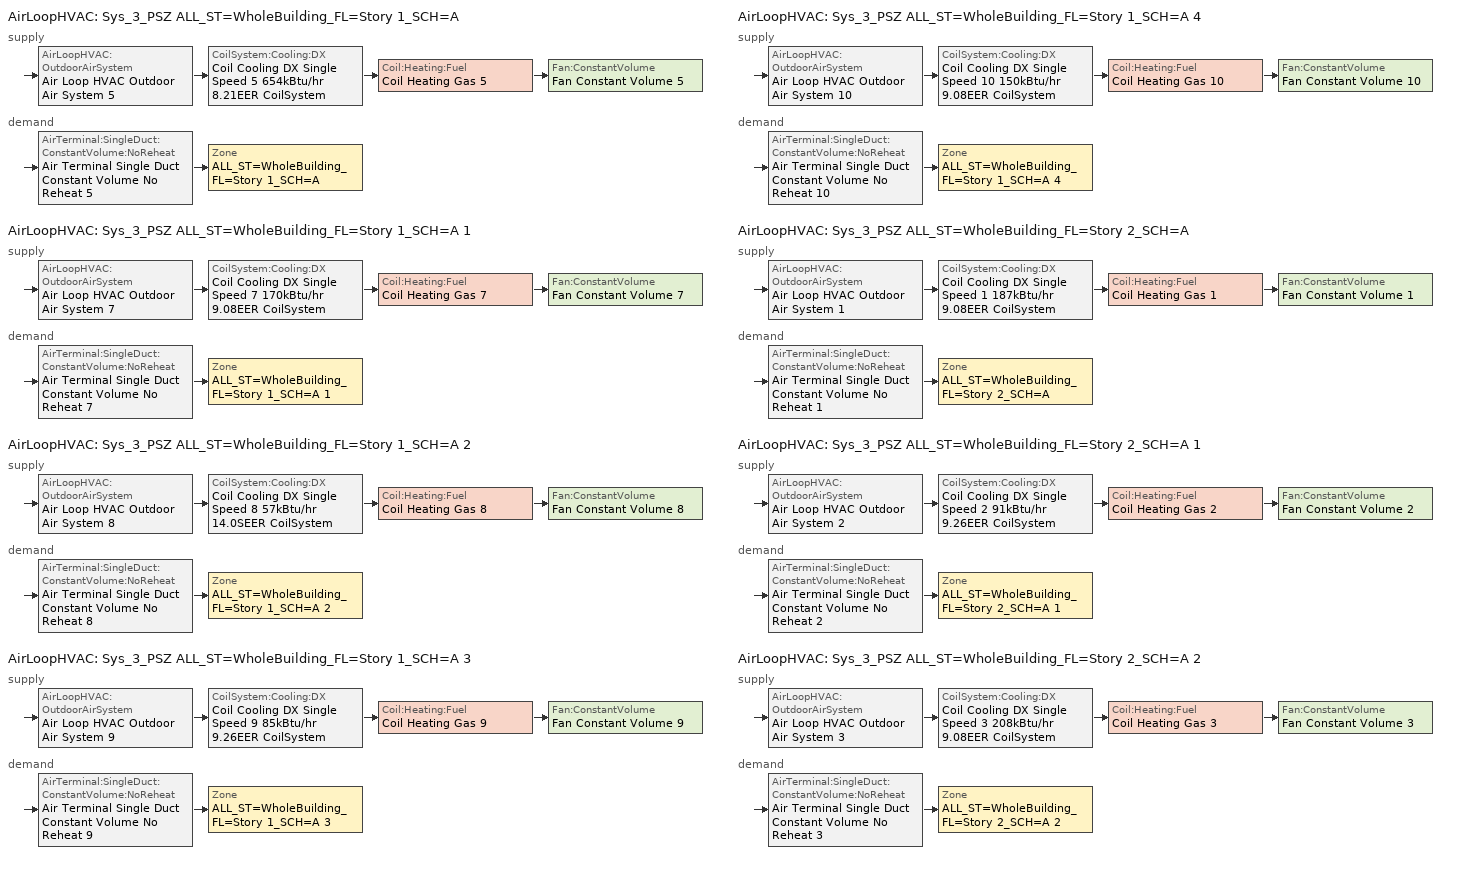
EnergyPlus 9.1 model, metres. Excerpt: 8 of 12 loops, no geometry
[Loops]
AirLoopHVAC 'Sys_3_PSZ ALL_ST=WholeBuilding_FL=Story 1_SCH=A'
 supply: AirLoopHVAC:OutdoorAirSystem 'Air Loop HVAC Outdoor Air System 5' > CoilSystem:Cooling:DX 'Coil Cooling DX Single Speed 5 654kBtu/hr 8.21EER CoilSystem' > Coil:Heating:Fuel 'Coil Heating Gas 5' > Fan:ConstantVolume 'Fan Constant Volume 5'
 demand: AirTerminal:SingleDuct:ConstantVolume:NoReheat 'Air Terminal Single Duct Constant Volume No Reheat 5' > Zone 'ALL_ST=WholeBuilding_FL=Story 1_SCH=A'
AirLoopHVAC 'Sys_3_PSZ ALL_ST=WholeBuilding_FL=Story 1_SCH=A 1'
 supply: AirLoopHVAC:OutdoorAirSystem 'Air Loop HVAC Outdoor Air System 7' > CoilSystem:Cooling:DX 'Coil Cooling DX Single Speed 7 170kBtu/hr 9.08EER CoilSystem' > Coil:Heating:Fuel 'Coil Heating Gas 7' > Fan:ConstantVolume 'Fan Constant Volume 7'
 demand: AirTerminal:SingleDuct:ConstantVolume:NoReheat 'Air Terminal Single Duct Constant Volume No Reheat 7' > Zone 'ALL_ST=WholeBuilding_FL=Story 1_SCH=A 1'
AirLoopHVAC 'Sys_3_PSZ ALL_ST=WholeBuilding_FL=Story 1_SCH=A 2'
 supply: AirLoopHVAC:OutdoorAirSystem 'Air Loop HVAC Outdoor Air System 8' > CoilSystem:Cooling:DX 'Coil Cooling DX Single Speed 8 57kBtu/hr 14.0SEER CoilSystem' > Coil:Heating:Fuel 'Coil Heating Gas 8' > Fan:ConstantVolume 'Fan Constant Volume 8'
 demand: AirTerminal:SingleDuct:ConstantVolume:NoReheat 'Air Terminal Single Duct Constant Volume No Reheat 8' > Zone 'ALL_ST=WholeBuilding_FL=Story 1_SCH=A 2'
AirLoopHVAC 'Sys_3_PSZ ALL_ST=WholeBuilding_FL=Story 1_SCH=A 3'
 supply: AirLoopHVAC:OutdoorAirSystem 'Air Loop HVAC Outdoor Air System 9' > CoilSystem:Cooling:DX 'Coil Cooling DX Single Speed 9 85kBtu/hr 9.26EER CoilSystem' > Coil:Heating:Fuel 'Coil Heating Gas 9' > Fan:ConstantVolume 'Fan Constant Volume 9'
 demand: AirTerminal:SingleDuct:ConstantVolume:NoReheat 'Air Terminal Single Duct Constant Volume No Reheat 9' > Zone 'ALL_ST=WholeBuilding_FL=Story 1_SCH=A 3'
AirLoopHVAC 'Sys_3_PSZ ALL_ST=WholeBuilding_FL=Story 1_SCH=A 4'
 supply: AirLoopHVAC:OutdoorAirSystem 'Air Loop HVAC Outdoor Air System 10' > CoilSystem:Cooling:DX 'Coil Cooling DX Single Speed 10 150kBtu/hr 9.08EER CoilSystem' > Coil:Heating:Fuel 'Coil Heating Gas 10' > Fan:ConstantVolume 'Fan Constant Volume 10'
 demand: AirTerminal:SingleDuct:ConstantVolume:NoReheat 'Air Terminal Single Duct Constant Volume No Reheat 10' > Zone 'ALL_ST=WholeBuilding_FL=Story 1_SCH=A 4'
AirLoopHVAC 'Sys_3_PSZ ALL_ST=WholeBuilding_FL=Story 2_SCH=A'
 supply: AirLoopHVAC:OutdoorAirSystem 'Air Loop HVAC Outdoor Air System 1' > CoilSystem:Cooling:DX 'Coil Cooling DX Single Speed 1 187kBtu/hr 9.08EER CoilSystem' > Coil:Heating:Fuel 'Coil Heating Gas 1' > Fan:ConstantVolume 'Fan Constant Volume 1'
 demand: AirTerminal:SingleDuct:ConstantVolume:NoReheat 'Air Terminal Single Duct Constant Volume No Reheat 1' > Zone 'ALL_ST=WholeBuilding_FL=Story 2_SCH=A'
AirLoopHVAC 'Sys_3_PSZ ALL_ST=WholeBuilding_FL=Story 2_SCH=A 1'
 supply: AirLoopHVAC:OutdoorAirSystem 'Air Loop HVAC Outdoor Air System 2' > CoilSystem:Cooling:DX 'Coil Cooling DX Single Speed 2 91kBtu/hr 9.26EER CoilSystem' > Coil:Heating:Fuel 'Coil Heating Gas 2' > Fan:ConstantVolume 'Fan Constant Volume 2'
 demand: AirTerminal:SingleDuct:ConstantVolume:NoReheat 'Air Terminal Single Duct Constant Volume No Reheat 2' > Zone 'ALL_ST=WholeBuilding_FL=Story 2_SCH=A 1'
AirLoopHVAC 'Sys_3_PSZ ALL_ST=WholeBuilding_FL=Story 2_SCH=A 2'
 supply: AirLoopHVAC:OutdoorAirSystem 'Air Loop HVAC Outdoor Air System 3' > CoilSystem:Cooling:DX 'Coil Cooling DX Single Speed 3 208kBtu/hr 9.08EER CoilSystem' > Coil:Heating:Fuel 'Coil Heating Gas 3' > Fan:ConstantVolume 'Fan Constant Volume 3'
 demand: AirTerminal:SingleDuct:ConstantVolume:NoReheat 'Air Terminal Single Duct Constant Volume No Reheat 3' > Zone 'ALL_ST=WholeBuilding_FL=Story 2_SCH=A 2'
[ZoneControl:Thermostat] Control Object Type 1=ThermostatSetpoint:DualSetpoint
Name | Zone or ZoneList | Control Type Schedule | Control Name 1
ALL_ST=WholeBuilding_FL=Story 1_SCH=A Thermostat | ALL_ST=WholeBuilding_FL=Story 1_SCH=A | ALL_ST=WholeBuilding_FL=Story 1_SCH=A Thermostat Schedule | Office WholeBuilding Thermostat 36
ALL_ST=WholeBuilding_FL=Story 1_SCH=A 1 Thermostat | ALL_ST=WholeBuilding_FL=Story 1_SCH=A 1 | ALL_ST=WholeBuilding_FL=Story 1_SCH=A 1 Thermostat Schedule | Office WholeBuilding Thermostat 38
ALL_ST=WholeBuilding_FL=Story 1_SCH=A 2 Thermostat | ALL_ST=WholeBuilding_FL=Story 1_SCH=A 2 | ALL_ST=WholeBuilding_FL=Story 1_SCH=A 2 Thermostat Schedule | Office WholeBuilding Thermostat 39
ALL_ST=WholeBuilding_FL=Story 1_SCH=A 3 Thermostat | ALL_ST=WholeBuilding_FL=Story 1_SCH=A 3 | ALL_ST=WholeBuilding_FL=Story 1_SCH=A 3 Thermostat Schedule | Office WholeBuilding Thermostat 40
ALL_ST=WholeBuilding_FL=Story 1_SCH=A 4 Thermostat | ALL_ST=WholeBuilding_FL=Story 1_SCH=A 4 | ALL_ST=WholeBuilding_FL=Story 1_SCH=A 4 Thermostat Schedule | Office WholeBuilding Thermostat 41
ALL_ST=WholeBuilding_FL=Story 2_SCH=A Thermostat | ALL_ST=WholeBuilding_FL=Story 2_SCH=A | ALL_ST=WholeBuilding_FL=Story 2_SCH=A Thermostat Schedule | Office WholeBuilding Thermostat 32
ALL_ST=WholeBuilding_FL=Story 2_SCH=A 1 Thermostat | ALL_ST=WholeBuilding_FL=Story 2_SCH=A 1 | ALL_ST=WholeBuilding_FL=Story 2_SCH=A 1 Thermostat Schedule | Office WholeBuilding Thermostat 33
ALL_ST=WholeBuilding_FL=Story 2_SCH=A 2 Thermostat | ALL_ST=WholeBuilding_FL=Story 2_SCH=A 2 | ALL_ST=WholeBuilding_FL=Story 2_SCH=A 2 Thermostat Schedule | Office WholeBuilding Thermostat 34
[ThermostatSetpoint:DualSetpoint] Heating Setpoint Temperature Schedule=NECB-A-Thermostat Setpoint-Heating; Cooling Setpoint Temperature Schedule=NECB-A-Thermostat Setpoint-Cooling
Office WholeBuilding Thermostat 36; Office WholeBuilding Thermostat 38; Office WholeBuilding Thermostat 39; Office WholeBuilding Thermostat 40; Office WholeBuilding Thermostat 41; Office WholeBuilding Thermostat 32; Office WholeBuilding Thermostat 33; Office WholeBuilding Thermostat 34
[AirTerminal:SingleDuct:ConstantVolume:NoReheat] Availability Schedule=Always On Discrete; Maximum Air Flow Rate {m3/s}=AutoSize
Air Terminal Single Duct Constant Volume No Reheat 5; Air Terminal Single Duct Constant Volume No Reheat 7; Air Terminal Single Duct Constant Volume No Reheat 8; Air Terminal Single Duct Constant Volume No Reheat 9; Air Terminal Single Duct Constant Volume No Reheat 10; Air Terminal Single Duct Constant Volume No Reheat 1; Air Terminal Single Duct Constant Volume No Reheat 2; Air Terminal Single Duct Constant Volume No Reheat 3
[Zone equipment]
ALL_ST=WholeBuilding_FL=Story 1_SCH=A: Air Terminal Single Duct Constant Volume No Reheat 5, Zone HVAC Baseboard Convective Water 5
ALL_ST=WholeBuilding_FL=Story 1_SCH=A 1: Air Terminal Single Duct Constant Volume No Reheat 7, Zone HVAC Baseboard Convective Water 7
ALL_ST=WholeBuilding_FL=Story 1_SCH=A 2: Air Terminal Single Duct Constant Volume No Reheat 8, Zone HVAC Baseboard Convective Water 8
ALL_ST=WholeBuilding_FL=Story 1_SCH=A 3: Air Terminal Single Duct Constant Volume No Reheat 9, Zone HVAC Baseboard Convective Water 9
ALL_ST=WholeBuilding_FL=Story 1_SCH=A 4: Air Terminal Single Duct Constant Volume No Reheat 10, Zone HVAC Baseboard Convective Water 10
ALL_ST=WholeBuilding_FL=Story 2_SCH=A: Air Terminal Single Duct Constant Volume No Reheat 1, Zone HVAC Baseboard Convective Water 1
ALL_ST=WholeBuilding_FL=Story 2_SCH=A 1: Air Terminal Single Duct Constant Volume No Reheat 2, Zone HVAC Baseboard Convective Water 2
ALL_ST=WholeBuilding_FL=Story 2_SCH=A 2: Air Terminal Single Duct Constant Volume No Reheat 3, Zone HVAC Baseboard Convective Water 3
[Sizing:Zone] Zone Cooling Design Supply Air Temperature Input Method=SupplyAirTemperature; Zone Cooling Design Supply Air Temperature {C}=13; Zone Cooling Design Supply Air Temperature Difference {deltaC}=11.11; Zone Heating Design Supply Air Temperature Input Method=SupplyAirTemperature; Zone Heating Design Supply Air Temperature {C}=43; Zone Heating Design Supply Air Temperature Difference {deltaC}=11.11; Zone Cooling Design Supply Air Humidity Ratio {kgWater/kgDryAir}=0.0085; Zone Heating Design Supply Air Humidity Ratio {kgWater/kgDryAir}=0.008; Design Specification Outdoor Air Object=Office WholeBuilding Ventilation; Zone Heating Sizing Factor=1.3; Zone Cooling Sizing Factor=1.1; Cooling Design Air Flow Method=DesignDay; Cooling Design Air Flow Rate {m3/s}=0; Cooling Minimum Air Flow per Zone Floor Area {m3/s-m2}=0.000762; Cooling Minimum Air Flow {m3/s}=0; Cooling Minimum Air Flow Fraction=0; Heating Design Air Flow Method=DesignDay; Heating Design Air Flow Rate {m3/s}=0; Heating Maximum Air Flow per Zone Floor Area {m3/s-m2}=0.002032; Heating Maximum Air Flow {m3/s}=0.141576; Heating Maximum Air Flow Fraction=0.3; Account for Dedicated Outdoor Air System=No
Name | Design Specification Zone Air Distribution Object
ALL_ST=WholeBuilding_FL=Story 1_SCH=A | ALL_ST=WholeBuilding_FL=Story 1_SCH=A Design Spec Zone Air Dist
ALL_ST=WholeBuilding_FL=Story 1_SCH=A 1 | ALL_ST=WholeBuilding_FL=Story 1_SCH=A 1 Design Spec Zone Air Dist
ALL_ST=WholeBuilding_FL=Story 1_SCH=A 2 | ALL_ST=WholeBuilding_FL=Story 1_SCH=A 2 Design Spec Zone Air Dist
ALL_ST=WholeBuilding_FL=Story 1_SCH=A 3 | ALL_ST=WholeBuilding_FL=Story 1_SCH=A 3 Design Spec Zone Air Dist
ALL_ST=WholeBuilding_FL=Story 1_SCH=A 4 | ALL_ST=WholeBuilding_FL=Story 1_SCH=A 4 Design Spec Zone Air Dist
ALL_ST=WholeBuilding_FL=Story 2_SCH=A | ALL_ST=WholeBuilding_FL=Story 2_SCH=A Design Spec Zone Air Dist
ALL_ST=WholeBuilding_FL=Story 2_SCH=A 1 | ALL_ST=WholeBuilding_FL=Story 2_SCH=A 1 Design Spec Zone Air Dist
ALL_ST=WholeBuilding_FL=Story 2_SCH=A 2 | ALL_ST=WholeBuilding_FL=Story 2_SCH=A 2 Design Spec Zone Air Dist
[DesignSpecification:ZoneAirDistribution] Zone Air Distribution Effectiveness in Cooling Mode=1; Zone Air Distribution Effectiveness in Heating Mode=1
ALL_ST=WholeBuilding_FL=Story 1_SCH=A Design Spec Zone Air Dist; ALL_ST=WholeBuilding_FL=Story 1_SCH=A 1 Design Spec Zone Air Dist; ALL_ST=WholeBuilding_FL=Story 1_SCH=A 2 Design Spec Zone Air Dist; ALL_ST=WholeBuilding_FL=Story 1_SCH=A 3 Design Spec Zone Air Dist; ALL_ST=WholeBuilding_FL=Story 1_SCH=A 4 Design Spec Zone Air Dist; ALL_ST=WholeBuilding_FL=Story 2_SCH=A Design Spec Zone Air Dist; ALL_ST=WholeBuilding_FL=Story 2_SCH=A 1 Design Spec Zone Air Dist; ALL_ST=WholeBuilding_FL=Story 2_SCH=A 2 Design Spec Zone Air Dist
[Controller:MechanicalVentilation] Demand Controlled Ventilation=No; System Outdoor Air Method=ZoneSum; Design Specification Outdoor Air Object Name 1=Office WholeBuilding Ventilation
Name | Availability Schedule | Zone Name 1 | Design Specification Zone Air Distribution Object Name 1
Controller Mechanical Ventilation 5 | Sys_3_PSZ ALL_ST=WholeBuilding_FL=Story 1_SCH=A Occ Sch | ALL_ST=WholeBuilding_FL=Story 1_SCH=A | ALL_ST=WholeBuilding_FL=Story 1_SCH=A Design Spec Zone Air Dist
Controller Mechanical Ventilation 7 | Sys_3_PSZ ALL_ST=WholeBuilding_FL=Story 1_SCH=A 1 Occ Sch | ALL_ST=WholeBuilding_FL=Story 1_SCH=A 1 | ALL_ST=WholeBuilding_FL=Story 1_SCH=A 1 Design Spec Zone Air Dist
Controller Mechanical Ventilation 8 | Sys_3_PSZ ALL_ST=WholeBuilding_FL=Story 1_SCH=A 2 Occ Sch | ALL_ST=WholeBuilding_FL=Story 1_SCH=A 2 | ALL_ST=WholeBuilding_FL=Story 1_SCH=A 2 Design Spec Zone Air Dist
Controller Mechanical Ventilation 9 | Sys_3_PSZ ALL_ST=WholeBuilding_FL=Story 1_SCH=A 3 Occ Sch | ALL_ST=WholeBuilding_FL=Story 1_SCH=A 3 | ALL_ST=WholeBuilding_FL=Story 1_SCH=A 3 Design Spec Zone Air Dist
Controller Mechanical Ventilation 10 | Sys_3_PSZ ALL_ST=WholeBuilding_FL=Story 1_SCH=A 4 Occ Sch | ALL_ST=WholeBuilding_FL=Story 1_SCH=A 4 | ALL_ST=WholeBuilding_FL=Story 1_SCH=A 4 Design Spec Zone Air Dist
Controller Mechanical Ventilation 1 | Sys_3_PSZ ALL_ST=WholeBuilding_FL=Story 2_SCH=A Occ Sch | ALL_ST=WholeBuilding_FL=Story 2_SCH=A | ALL_ST=WholeBuilding_FL=Story 2_SCH=A Design Spec Zone Air Dist
Controller Mechanical Ventilation 2 | Sys_3_PSZ ALL_ST=WholeBuilding_FL=Story 2_SCH=A 1 Occ Sch | ALL_ST=WholeBuilding_FL=Story 2_SCH=A 1 | ALL_ST=WholeBuilding_FL=Story 2_SCH=A 1 Design Spec Zone Air Dist
Controller Mechanical Ventilation 3 | Sys_3_PSZ ALL_ST=WholeBuilding_FL=Story 2_SCH=A 2 Occ Sch | ALL_ST=WholeBuilding_FL=Story 2_SCH=A 2 | ALL_ST=WholeBuilding_FL=Story 2_SCH=A 2 Design Spec Zone Air Dist
[DesignSpecification:OutdoorAir]
Office WholeBuilding Ventilation: Outdoor Air Method=Sum; Outdoor Air Flow per Person {m3/s-person}=0; Outdoor Air Flow per Zone Floor Area {m3/s-m2}=0.00040132; Outdoor Air Flow per Zone {m3/s}=0; Outdoor Air Flow Air Changes per Hour {1/hr}=0
[AirLoopHVAC] Design Supply Air Flow Rate {m3/s}=AutoSize
Sys_3_PSZ ALL_ST=WholeBuilding_FL=Story 1_SCH=A; Sys_3_PSZ ALL_ST=WholeBuilding_FL=Story 1_SCH=A 1; Sys_3_PSZ ALL_ST=WholeBuilding_FL=Story 1_SCH=A 2; Sys_3_PSZ ALL_ST=WholeBuilding_FL=Story 1_SCH=A 3; Sys_3_PSZ ALL_ST=WholeBuilding_FL=Story 1_SCH=A 4; Sys_3_PSZ ALL_ST=WholeBuilding_FL=Story 2_SCH=A; Sys_3_PSZ ALL_ST=WholeBuilding_FL=Story 2_SCH=A 1; Sys_3_PSZ ALL_ST=WholeBuilding_FL=Story 2_SCH=A 2
[Sizing:System] Type of Load to Size On=Sensible; Design Outdoor Air Flow Rate {m3/s}=Autosize; Central Heating Maximum System Air Flow Ratio=1; Preheat Design Temperature {C}=7; Preheat Design Humidity Ratio {kgWater/kgDryAir}=0.008; Precool Design Temperature {C}=13; Precool Design Humidity Ratio {kgWater/kgDryAir}=0.008; Central Cooling Design Supply Air Temperature {C}=13; Central Heating Design Supply Air Temperature {C}=43; Type of Zone Sum to Use=NonCoincident; 100% Outdoor Air in Cooling=No; 100% Outdoor Air in Heating=No; Central Cooling Design Supply Air Humidity Ratio {kgWater/kgDryAir}=0.0085; Central Heating Design Supply Air Humidity Ratio {kgWater/kgDryAir}=0.008; Cooling Supply Air Flow Rate Method=DesignDay; Cooling Supply Air Flow Rate {m3/s}=0; Cooling Supply Air Flow Rate Per Floor Area {m3/s-m2}=0.00996765; Cooling Fraction of Autosized Cooling Supply Air Flow Rate=1; Cooling Supply Air Flow Rate Per Unit Cooling Capacity {m3/s-W}=3.94755e-05; Heating Supply Air Flow Rate Method=DesignDay; Heating Supply Air Flow Rate {m3/s}=0; Heating Supply Air Flow Rate Per Floor Area {m3/s-m2}=0.00996765; Heating Fraction of Autosized Heating Supply Air Flow Rate=1; Heating Fraction of Autosized Cooling Supply Air Flow Rate=1; Heating Supply Air Flow Rate Per Unit Heating Capacity {m3/s-W}=3.15882e-05; System Outdoor Air Method=ZoneSum; Zone Maximum Outdoor Air Fraction=1; Cooling Design Capacity Method=CoolingDesignCapacity; Cooling Design Capacity {W}=Autosize; Cooling Design Capacity Per Floor Area {W/m2}=234.7; Fraction of Autosized Cooling Design Capacity=1; Heating Design Capacity Method=HeatingDesignCapacity; Heating Design Capacity {W}=Autosize; Heating Design Capacity Per Floor Area {W/m2}=157; Fraction of Autosized Heating Design Capacity=1; Central Cooling Capacity Control Method=OnOff
Sys_3_PSZ ALL_ST=WholeBuilding_FL=Story 1_SCH=A; Sys_3_PSZ ALL_ST=WholeBuilding_FL=Story 1_SCH=A 1; Sys_3_PSZ ALL_ST=WholeBuilding_FL=Story 1_SCH=A 2; Sys_3_PSZ ALL_ST=WholeBuilding_FL=Story 1_SCH=A 3; Sys_3_PSZ ALL_ST=WholeBuilding_FL=Story 1_SCH=A 4; Sys_3_PSZ ALL_ST=WholeBuilding_FL=Story 2_SCH=A; Sys_3_PSZ ALL_ST=WholeBuilding_FL=Story 2_SCH=A 1; Sys_3_PSZ ALL_ST=WholeBuilding_FL=Story 2_SCH=A 2
[Controller:OutdoorAir] Minimum Outdoor Air Flow Rate {m3/s}=Autosize; Maximum Outdoor Air Flow Rate {m3/s}=Autosize; Economizer Control Action Type=ModulateFlow; Lockout Type=NoLockout; Minimum Limit Type=FixedMinimum; High Humidity Control=No; Control High Indoor Humidity Based on Outdoor Humidity Ratio=Yes; Heat Recovery Bypass Control Type=BypassWhenOAFlowGreaterThanMinimum
Name | Economizer Control Type | Minimum Outdoor Air Schedule | Mechanical Ventilation Controller | Economizer Maximum Limit Dry-Bulb Temperature {C} | Economizer Maximum Limit Enthalpy {J/kg} | Economizer Minimum Limit Dry-Bulb Temperature {C}
Controller Outdoor Air 5 | DifferentialEnthalpy | Sys_3_PSZ ALL_ST=WholeBuilding_FL=Story 1_SCH=A Occ Sch | Controller Mechanical Ventilation 5
Controller Outdoor Air 7 | DifferentialEnthalpy | Sys_3_PSZ ALL_ST=WholeBuilding_FL=Story 1_SCH=A 1 Occ Sch | Controller Mechanical Ventilation 7
Controller Outdoor Air 8 | NoEconomizer | Sys_3_PSZ ALL_ST=WholeBuilding_FL=Story 1_SCH=A 2 Occ Sch | Controller Mechanical Ventilation 8 | 28 | 64000 | -100
Controller Outdoor Air 9 | DifferentialEnthalpy | Sys_3_PSZ ALL_ST=WholeBuilding_FL=Story 1_SCH=A 3 Occ Sch | Controller Mechanical Ventilation 9
Controller Outdoor Air 10 | DifferentialEnthalpy | Sys_3_PSZ ALL_ST=WholeBuilding_FL=Story 1_SCH=A 4 Occ Sch | Controller Mechanical Ventilation 10
Controller Outdoor Air 1 | DifferentialEnthalpy | Sys_3_PSZ ALL_ST=WholeBuilding_FL=Story 2_SCH=A Occ Sch | Controller Mechanical Ventilation 1
Controller Outdoor Air 2 | DifferentialEnthalpy | Sys_3_PSZ ALL_ST=WholeBuilding_FL=Story 2_SCH=A 1 Occ Sch | Controller Mechanical Ventilation 2
Controller Outdoor Air 3 | DifferentialEnthalpy | Sys_3_PSZ ALL_ST=WholeBuilding_FL=Story 2_SCH=A 2 Occ Sch | Controller Mechanical Ventilation 3
[HeatExchanger:AirToAir:SensibleAndLatent] Availability Schedule=Always On Discrete; Nominal Supply Air Flow Rate {m3/s}=Autosize; Sensible Effectiveness at 100% Heating Air Flow=0.5; Latent Effectiveness at 100% Heating Air Flow=0.5; Sensible Effectiveness at 75% Heating Air Flow=0.5; Latent Effectiveness at 75% Heating Air Flow=0.5; Sensible Effectiveness at 100% Cooling Air Flow=0.5; Latent Effectiveness at 100% Cooling Air Flow=0.5; Sensible Effectiveness at 75% Cooling Air Flow=0.5; Latent Effectiveness at 75% Cooling Air Flow=0.5; Supply Air Outlet Temperature Control=Yes; Heat Exchanger Type=Rotary; Frost Control Type=ExhaustOnly; Threshold Temperature {C}=-23.3; Initial Defrost Time Fraction=0.167; Rate of Defrost Time Fraction Increase {1/K}=1.44; Economizer Lockout=Yes
Name | Nominal Electric Power {W}
Sys_3_PSZ ALL_ST=WholeBuilding_FL=Story 1_SCH=A ERV | 2427.16
Sys_3_PSZ ALL_ST=WholeBuilding_FL=Story 1_SCH=A 1 ERV; Sys_3_PSZ ALL_ST=WholeBuilding_FL=Story 1_SCH=A 2 ERV; Sys_3_PSZ ALL_ST=WholeBuilding_FL=Story 1_SCH=A 3 ERV; Sys_3_PSZ ALL_ST=WholeBuilding_FL=Story 1_SCH=A 4 ERV; Sys_3_PSZ ALL_ST=WholeBuilding_FL=Story 2_SCH=A ERV; Sys_3_PSZ ALL_ST=WholeBuilding_FL=Story 2_SCH=A 1 ERV; Sys_3_PSZ ALL_ST=WholeBuilding_FL=Story 2_SCH=A 2 ERV | 175.578
[SetpointManager:OutdoorAirPretreat] Control Variable=Temperature; Minimum Setpoint Temperature {C}=-99; Maximum Setpoint Temperature {C}=99; Minimum Setpoint Humidity Ratio {kgWater/kgDryAir}=1e-05; Maximum Setpoint Humidity Ratio {kgWater/kgDryAir}=1
Setpoint Manager Outdoor Air Pretreat 1; Setpoint Manager Outdoor Air Pretreat 2; Setpoint Manager Outdoor Air Pretreat 3; Setpoint Manager Outdoor Air Pretreat 4; Setpoint Manager Outdoor Air Pretreat 5; Setpoint Manager Outdoor Air Pretreat 6; Setpoint Manager Outdoor Air Pretreat 7; Setpoint Manager Outdoor Air Pretreat 8
[SetpointManager:MixedAir] Control Variable=Temperature
Node 88 OS Default SPM; Node 87 OS Default SPM; Node 86 OS Default SPM; Node 116 OS Default SPM; Node 115 OS Default SPM; Node 114 OS Default SPM; Node 130 OS Default SPM; Node 129 OS Default SPM; Node 128 OS Default SPM; Node 144 OS Default SPM; Node 143 OS Default SPM; Node 142 OS Default SPM; Node 158 OS Default SPM; Node 157 OS Default SPM; Node 156 OS Default SPM; Node 33 OS Default SPM; Node 32 OS Default SPM; Node 31 OS Default SPM; Node 46 OS Default SPM; Node 45 OS Default SPM; Node 44 OS Default SPM; Node 60 OS Default SPM; Node 59 OS Default SPM; Node 58 OS Default SPM
[CoilSystem:Cooling:DX] Availability Schedule=Always On Discrete
Name | Cooling Coil
Coil Cooling DX Single Speed 5 654kBtu/hr 8.21EER CoilSystem | Coil Cooling DX Single Speed 5 654kBtu/hr 8.21EER
Coil Cooling DX Single Speed 7 170kBtu/hr 9.08EER CoilSystem | Coil Cooling DX Single Speed 7 170kBtu/hr 9.08EER
Coil Cooling DX Single Speed 8 57kBtu/hr 14.0SEER CoilSystem | Coil Cooling DX Single Speed 8 57kBtu/hr 14.0SEER
Coil Cooling DX Single Speed 9 85kBtu/hr 9.26EER CoilSystem | Coil Cooling DX Single Speed 9 85kBtu/hr 9.26EER
Coil Cooling DX Single Speed 10 150kBtu/hr 9.08EER CoilSystem | Coil Cooling DX Single Speed 10 150kBtu/hr 9.08EER
Coil Cooling DX Single Speed 1 187kBtu/hr 9.08EER CoilSystem | Coil Cooling DX Single Speed 1 187kBtu/hr 9.08EER
Coil Cooling DX Single Speed 2 91kBtu/hr 9.26EER CoilSystem | Coil Cooling DX Single Speed 2 91kBtu/hr 9.26EER
Coil Cooling DX Single Speed 3 208kBtu/hr 9.08EER CoilSystem | Coil Cooling DX Single Speed 3 208kBtu/hr 9.08EER
[Coil:Cooling:DX:SingleSpeed] Availability Schedule=Always On Discrete; Gross Rated Total Cooling Capacity {W}=Autosize; Gross Rated Sensible Heat Ratio=Autosize; Rated Air Flow Rate {m3/s}=Autosize; Rated Evaporator Fan Power Per Volume Flow Rate {W/(m3/s)}=773.3; Total Cooling Capacity Function of Temperature Curve=DXCOOL-NECB2011-REF-CAPFT; Total Cooling Capacity Function of Flow Fraction Curve=DXCOOL-NECB2011-REF-CAPFFLOW; Energy Input Ratio Function of Temperature Curve=DXCOOL-NECB2011-REF-COOLEIRFT; Energy Input Ratio Function of Flow Fraction Curve=DXCOOL-NECB2011-REF-COOLEIRFFLOW; Part Load Fraction Correlation Curve=DXCOOL-NECB2011-REF-COOLPLFFPLR; Condenser Type=AirCooled; Evaporative Condenser Effectiveness=0; Evaporative Condenser Air Flow Rate {m3/s}=Autosize; Evaporative Condenser Pump Rated Power Consumption {W}=Autosize; Crankcase Heater Capacity {W}=0; Maximum Outdoor Dry-Bulb Temperature for Crankcase Heater Operation {C}=0; Basin Heater Capacity {W/K}=0; Basin Heater Setpoint Temperature {C}=10
Name | Gross Rated Cooling COP {W/W}
Coil Cooling DX Single Speed 5 654kBtu/hr 8.21EER | 2.8699
Coil Cooling DX Single Speed 7 170kBtu/hr 9.08EER; Coil Cooling DX Single Speed 10 150kBtu/hr 9.08EER; Coil Cooling DX Single Speed 1 187kBtu/hr 9.08EER; Coil Cooling DX Single Speed 3 208kBtu/hr 9.08EER | 3.15956
Coil Cooling DX Single Speed 8 57kBtu/hr 14.0SEER | 4.11713
Coil Cooling DX Single Speed 9 85kBtu/hr 9.26EER; Coil Cooling DX Single Speed 2 91kBtu/hr 9.26EER | 3.21949
[Coil:Heating:Fuel] Availability Schedule=Always On Discrete; Fuel Type=NaturalGas; Nominal Capacity {W}=AutoSize; Parasitic Electric Load {W}=0; Part Load Fraction Correlation Curve=FURNACE-EFFPLR-NECB2011; Parasitic Fuel Load {W}=0
Name | Burner Efficiency
Coil Heating Gas 5; Coil Heating Gas 7; Coil Heating Gas 10; Coil Heating Gas 1; Coil Heating Gas 3 | 0.81
Coil Heating Gas 8; Coil Heating Gas 9; Coil Heating Gas 2 | 0.924
[Fan:ConstantVolume] Fan Total Efficiency=0.39975; Pressure Rise {Pa}=640; Maximum Flow Rate {m3/s}=AutoSize; Motor Efficiency=0.615; Motor In Airstream Fraction=1
Name | Availability Schedule
Fan Constant Volume 5 | Sys_3_PSZ ALL_ST=WholeBuilding_FL=Story 1_SCH=A Occ Sch
Fan Constant Volume 7 | Sys_3_PSZ ALL_ST=WholeBuilding_FL=Story 1_SCH=A 1 Occ Sch
Fan Constant Volume 8 | Sys_3_PSZ ALL_ST=WholeBuilding_FL=Story 1_SCH=A 2 Occ Sch
Fan Constant Volume 9 | Sys_3_PSZ ALL_ST=WholeBuilding_FL=Story 1_SCH=A 3 Occ Sch
Fan Constant Volume 10 | Sys_3_PSZ ALL_ST=WholeBuilding_FL=Story 1_SCH=A 4 Occ Sch
Fan Constant Volume 1 | Sys_3_PSZ ALL_ST=WholeBuilding_FL=Story 2_SCH=A Occ Sch
Fan Constant Volume 2 | Sys_3_PSZ ALL_ST=WholeBuilding_FL=Story 2_SCH=A 1 Occ Sch
Fan Constant Volume 3 | Sys_3_PSZ ALL_ST=WholeBuilding_FL=Story 2_SCH=A 2 Occ Sch
[SetpointManager:SingleZone:Reheat] Control Variable=Temperature; Minimum Supply Air Temperature {C}=13; Maximum Supply Air Temperature {C}=43
Name | Control Zone
Setpoint Manager Single Zone Reheat 5 | ALL_ST=WholeBuilding_FL=Story 1_SCH=A
Setpoint Manager Single Zone Reheat 7 | ALL_ST=WholeBuilding_FL=Story 1_SCH=A 1
Setpoint Manager Single Zone Reheat 8 | ALL_ST=WholeBuilding_FL=Story 1_SCH=A 2
Setpoint Manager Single Zone Reheat 9 | ALL_ST=WholeBuilding_FL=Story 1_SCH=A 3
Setpoint Manager Single Zone Reheat 10 | ALL_ST=WholeBuilding_FL=Story 1_SCH=A 4
Setpoint Manager Single Zone Reheat 1 | ALL_ST=WholeBuilding_FL=Story 2_SCH=A
Setpoint Manager Single Zone Reheat 2 | ALL_ST=WholeBuilding_FL=Story 2_SCH=A 1
Setpoint Manager Single Zone Reheat 3 | ALL_ST=WholeBuilding_FL=Story 2_SCH=A 2
[Schedule:Compact]
ALL_ST=WholeBuilding_FL=Story 1_SCH=A Thermostat Schedule; ALL_ST=WholeBuilding_FL=Story 1_SCH=A 1 Thermostat Schedule; ALL_ST=WholeBuilding_FL=Story 1_SCH=A 2 Thermostat Schedule; ALL_ST=WholeBuilding_FL=Story 1_SCH=A 3 Thermostat Schedule; ALL_ST=WholeBuilding_FL=Story 1_SCH=A 4 Thermostat Schedule; ALL_ST=WholeBuilding_FL=Story 2_SCH=A Thermostat Schedule; ALL_ST=WholeBuilding_FL=Story 2_SCH=A 1 Thermostat Schedule; ALL_ST=WholeBuilding_FL=Story 2_SCH=A 2 Thermostat Schedule: Through: 12/31, For: AllDays, Until: 24:00, 4
[Schedule:Day:Interval]
NECB-A-Thermostat Setpoint-Heating Sun|Hol Day; NECB-A-Thermostat Setpoint-Heating Sat Day: No, 24:00, 18
NECB-A-Thermostat Setpoint-Heating Default|Wkdy Day; NECB-A-Thermostat Setpoint-Heating Default: No, 06:00, 18, 07:00, 20, 21:00, 22, 24:00, 18
NECB-A-Thermostat Setpoint-Cooling Sun|Hol Day; NECB-A-Thermostat Setpoint-Cooling Sat Day: No, 24:00, 35
NECB-A-Thermostat Setpoint-Cooling Default|Wkdy Day; NECB-A-Thermostat Setpoint-Cooling Default: No, 06:00, 35, 21:00, 24, 24:00, 35
Sys_3_PSZ ALL_ST=WholeBuilding_FL=Story 1_SCH=A Occ Sch Sunday; Sys_3_PSZ ALL_ST=WholeBuilding_FL=Story 1_SCH=A Occ Sch Saturday; Sys_3_PSZ ALL_ST=WholeBuilding_FL=Story 1_SCH=A 1 Occ Sch Sunday; Sys_3_PSZ ALL_ST=WholeBuilding_FL=Story 1_SCH=A 1 Occ Sch Saturday; Sys_3_PSZ ALL_ST=WholeBuilding_FL=Story 1_SCH=A 2 Occ Sch Sunday; Sys_3_PSZ ALL_ST=WholeBuilding_FL=Story 1_SCH=A 2 Occ Sch Saturday; Sys_3_PSZ ALL_ST=WholeBuilding_FL=Story 1_SCH=A 3 Occ Sch Sunday; Sys_3_PSZ ALL_ST=WholeBuilding_FL=Story 1_SCH=A 3 Occ Sch Saturday; Sys_3_PSZ ALL_ST=WholeBuilding_FL=Story 1_SCH=A 4 Occ Sch Sunday; Sys_3_PSZ ALL_ST=WholeBuilding_FL=Story 1_SCH=A 4 Occ Sch Saturday; Sys_3_PSZ ALL_ST=WholeBuilding_FL=Story 2_SCH=A Occ Sch Sunday; Sys_3_PSZ ALL_ST=WholeBuilding_FL=Story 2_SCH=A Occ Sch Saturday; Sys_3_PSZ ALL_ST=WholeBuilding_FL=Story 2_SCH=A 1 Occ Sch Sunday; Sys_3_PSZ ALL_ST=WholeBuilding_FL=Story 2_SCH=A 1 Occ Sch Saturday; Sys_3_PSZ ALL_ST=WholeBuilding_FL=Story 2_SCH=A 2 Occ Sch Sunday; Sys_3_PSZ ALL_ST=WholeBuilding_FL=Story 2_SCH=A 2 Occ Sch Saturday: No, 24:00, 0
Sys_3_PSZ ALL_ST=WholeBuilding_FL=Story 1_SCH=A Occ Sch Monday; Sys_3_PSZ ALL_ST=WholeBuilding_FL=Story 1_SCH=A Occ Sch Tuesday; Sys_3_PSZ ALL_ST=WholeBuilding_FL=Story 1_SCH=A Occ Sch Wednesday; Sys_3_PSZ ALL_ST=WholeBuilding_FL=Story 1_SCH=A Occ Sch Thursday; Sys_3_PSZ ALL_ST=WholeBuilding_FL=Story 1_SCH=A Occ Sch Friday; Sys_3_PSZ ALL_ST=WholeBuilding_FL=Story 1_SCH=A 1 Occ Sch Monday; Sys_3_PSZ ALL_ST=WholeBuilding_FL=Story 1_SCH=A 1 Occ Sch Tuesday; Sys_3_PSZ ALL_ST=WholeBuilding_FL=Story 1_SCH=A 1 Occ Sch Wednesday; Sys_3_PSZ ALL_ST=WholeBuilding_FL=Story 1_SCH=A 1 Occ Sch Thursday; Sys_3_PSZ ALL_ST=WholeBuilding_FL=Story 1_SCH=A 1 Occ Sch Friday; Sys_3_PSZ ALL_ST=WholeBuilding_FL=Story 1_SCH=A 2 Occ Sch Monday; Sys_3_PSZ ALL_ST=WholeBuilding_FL=Story 1_SCH=A 2 Occ Sch Tuesday; Sys_3_PSZ ALL_ST=WholeBuilding_FL=Story 1_SCH=A 2 Occ Sch Wednesday; Sys_3_PSZ ALL_ST=WholeBuilding_FL=Story 1_SCH=A 2 Occ Sch Thursday; Sys_3_PSZ ALL_ST=WholeBuilding_FL=Story 1_SCH=A 2 Occ Sch Friday; Sys_3_PSZ ALL_ST=WholeBuilding_FL=Story 1_SCH=A 3 Occ Sch Monday; Sys_3_PSZ ALL_ST=WholeBuilding_FL=Story 1_SCH=A 3 Occ Sch Tuesday; Sys_3_PSZ ALL_ST=WholeBuilding_FL=Story 1_SCH=A 3 Occ Sch Wednesday; Sys_3_PSZ ALL_ST=WholeBuilding_FL=Story 1_SCH=A 3 Occ Sch Thursday; Sys_3_PSZ ALL_ST=WholeBuilding_FL=Story 1_SCH=A 3 Occ Sch Friday; Sys_3_PSZ ALL_ST=WholeBuilding_FL=Story 1_SCH=A 4 Occ Sch Monday; Sys_3_PSZ ALL_ST=WholeBuilding_FL=Story 1_SCH=A 4 Occ Sch Tuesday; Sys_3_PSZ ALL_ST=WholeBuilding_FL=Story 1_SCH=A 4 Occ Sch Wednesday; Sys_3_PSZ ALL_ST=WholeBuilding_FL=Story 1_SCH=A 4 Occ Sch Thursday; Sys_3_PSZ ALL_ST=WholeBuilding_FL=Story 1_SCH=A 4 Occ Sch Friday; Sys_3_PSZ ALL_ST=WholeBuilding_FL=Story 2_SCH=A Occ Sch Monday; Sys_3_PSZ ALL_ST=WholeBuilding_FL=Story 2_SCH=A Occ Sch Tuesday; Sys_3_PSZ ALL_ST=WholeBuilding_FL=Story 2_SCH=A Occ Sch Wednesday; Sys_3_PSZ ALL_ST=WholeBuilding_FL=Story 2_SCH=A Occ Sch Thursday; Sys_3_PSZ ALL_ST=WholeBuilding_FL=Story 2_SCH=A Occ Sch Friday; Sys_3_PSZ ALL_ST=WholeBuilding_FL=Story 2_SCH=A 1 Occ Sch Monday; Sys_3_PSZ ALL_ST=WholeBuilding_FL=Story 2_SCH=A 1 Occ Sch Tuesday; Sys_3_PSZ ALL_ST=WholeBuilding_FL=Story 2_SCH=A 1 Occ Sch Wednesday; Sys_3_PSZ ALL_ST=WholeBuilding_FL=Story 2_SCH=A 1 Occ Sch Thursday; Sys_3_PSZ ALL_ST=WholeBuilding_FL=Story 2_SCH=A 1 Occ Sch Friday; Sys_3_PSZ ALL_ST=WholeBuilding_FL=Story 2_SCH=A 2 Occ Sch Monday; Sys_3_PSZ ALL_ST=WholeBuilding_FL=Story 2_SCH=A 2 Occ Sch Tuesday; Sys_3_PSZ ALL_ST=WholeBuilding_FL=Story 2_SCH=A 2 Occ Sch Wednesday; Sys_3_PSZ ALL_ST=WholeBuilding_FL=Story 2_SCH=A 2 Occ Sch Thursday; Sys_3_PSZ ALL_ST=WholeBuilding_FL=Story 2_SCH=A 2 Occ Sch Friday: No, 08:00, 0, 19:00, 1, 24:00, 0
Sys_3_PSZ ALL_ST=WholeBuilding_FL=Story 1_SCH=A Occ Sch Default; Sys_3_PSZ ALL_ST=WholeBuilding_FL=Story 1_SCH=A Occ Sch Summer Design Day; Sys_3_PSZ ALL_ST=WholeBuilding_FL=Story 1_SCH=A Occ Sch Winter Design Day; Sys_3_PSZ ALL_ST=WholeBuilding_FL=Story 1_SCH=A 1 Occ Sch Default; Sys_3_PSZ ALL_ST=WholeBuilding_FL=Story 1_SCH=A 1 Occ Sch Summer Design Day; Sys_3_PSZ ALL_ST=WholeBuilding_FL=Story 1_SCH=A 1 Occ Sch Winter Design Day; Sys_3_PSZ ALL_ST=WholeBuilding_FL=Story 1_SCH=A 2 Occ Sch Default; Sys_3_PSZ ALL_ST=WholeBuilding_FL=Story 1_SCH=A 2 Occ Sch Summer Design Day; Sys_3_PSZ ALL_ST=WholeBuilding_FL=Story 1_SCH=A 2 Occ Sch Winter Design Day; Sys_3_PSZ ALL_ST=WholeBuilding_FL=Story 1_SCH=A 3 Occ Sch Default; Sys_3_PSZ ALL_ST=WholeBuilding_FL=Story 1_SCH=A 3 Occ Sch Summer Design Day; Sys_3_PSZ ALL_ST=WholeBuilding_FL=Story 1_SCH=A 3 Occ Sch Winter Design Day; Sys_3_PSZ ALL_ST=WholeBuilding_FL=Story 1_SCH=A 4 Occ Sch Default; Sys_3_PSZ ALL_ST=WholeBuilding_FL=Story 1_SCH=A 4 Occ Sch Summer Design Day; Sys_3_PSZ ALL_ST=WholeBuilding_FL=Story 1_SCH=A 4 Occ Sch Winter Design Day; Sys_3_PSZ ALL_ST=WholeBuilding_FL=Story 2_SCH=A Occ Sch Default; Sys_3_PSZ ALL_ST=WholeBuilding_FL=Story 2_SCH=A Occ Sch Summer Design Day; Sys_3_PSZ ALL_ST=WholeBuilding_FL=Story 2_SCH=A Occ Sch Winter Design Day; Sys_3_PSZ ALL_ST=WholeBuilding_FL=Story 2_SCH=A 1 Occ Sch Default; Sys_3_PSZ ALL_ST=WholeBuilding_FL=Story 2_SCH=A 1 Occ Sch Summer Design Day; Sys_3_PSZ ALL_ST=WholeBuilding_FL=Story 2_SCH=A 1 Occ Sch Winter Design Day; Sys_3_PSZ ALL_ST=WholeBuilding_FL=Story 2_SCH=A 2 Occ Sch Default; Sys_3_PSZ ALL_ST=WholeBuilding_FL=Story 2_SCH=A 2 Occ Sch Summer Design Day; Sys_3_PSZ ALL_ST=WholeBuilding_FL=Story 2_SCH=A 2 Occ Sch Winter Design Day: No, 24:00, 1
[Schedule:Week:Daily]
NECB-A-Thermostat Setpoint-Heating Week Rule - Jan1-Dec31: NECB-A-Thermostat Setpoint-Heating Sun|Hol Day, NECB-A-Thermostat Setpoint-Heating Default|Wkdy Day, NECB-A-Thermostat Setpoint-Heating Default|Wkdy Day, NECB-A-Thermostat Setpoint-Heating Default|Wkdy Day, NECB-A-Thermostat Setpoint-Heating Default|Wkdy Day, NECB-A-Thermostat Setpoint-Heating Default|Wkdy Day, NECB-A-Thermostat Setpoint-Heating Sat Day, NECB-A-Thermostat Setpoint-Heating Default, NECB-A-Thermostat Setpoint-Heating Default, NECB-A-Thermostat Setpoint-Heating Default, NECB-A-Thermostat Setpoint-Heating Default, NECB-A-Thermostat Setpoint-Heating Default
NECB-A-Thermostat Setpoint-Cooling Week Rule - Jan1-Dec31: NECB-A-Thermostat Setpoint-Cooling Sun|Hol Day, NECB-A-Thermostat Setpoint-Cooling Default|Wkdy Day, NECB-A-Thermostat Setpoint-Cooling Default|Wkdy Day, NECB-A-Thermostat Setpoint-Cooling Default|Wkdy Day, NECB-A-Thermostat Setpoint-Cooling Default|Wkdy Day, NECB-A-Thermostat Setpoint-Cooling Default|Wkdy Day, NECB-A-Thermostat Setpoint-Cooling Sat Day, NECB-A-Thermostat Setpoint-Cooling Default, NECB-A-Thermostat Setpoint-Cooling Default, NECB-A-Thermostat Setpoint-Cooling Default, NECB-A-Thermostat Setpoint-Cooling Default, NECB-A-Thermostat Setpoint-Cooling Default
Sys_3_PSZ ALL_ST=WholeBuilding_FL=Story 1_SCH=A Occ Sch Week Rule - Jan1-Dec31: Sys_3_PSZ ALL_ST=WholeBuilding_FL=Story 1_SCH=A Occ Sch Sunday, Sys_3_PSZ ALL_ST=WholeBuilding_FL=Story 1_SCH=A Occ Sch Monday, Sys_3_PSZ ALL_ST=WholeBuilding_FL=Story 1_SCH=A Occ Sch Tuesday, Sys_3_PSZ ALL_ST=WholeBuilding_FL=Story 1_SCH=A Occ Sch Wednesday, Sys_3_PSZ ALL_ST=WholeBuilding_FL=Story 1_SCH=A Occ Sch Thursday, Sys_3_PSZ ALL_ST=WholeBuilding_FL=Story 1_SCH=A Occ Sch Friday, Sys_3_PSZ ALL_ST=WholeBuilding_FL=Story 1_SCH=A Occ Sch Saturday, Sys_3_PSZ ALL_ST=WholeBuilding_FL=Story 1_SCH=A Occ Sch Default, Sys_3_PSZ ALL_ST=WholeBuilding_FL=Story 1_SCH=A Occ Sch Summer Design Day, Sys_3_PSZ ALL_ST=WholeBuilding_FL=Story 1_SCH=A Occ Sch Winter Design Day, Sys_3_PSZ ALL_ST=WholeBuilding_FL=Story 1_SCH=A Occ Sch Default, Sys_3_PSZ ALL_ST=WholeBuilding_FL=Story 1_SCH=A Occ Sch Default
Sys_3_PSZ ALL_ST=WholeBuilding_FL=Story 1_SCH=A 1 Occ Sch Week Rule - Jan1-Dec31: Sys_3_PSZ ALL_ST=WholeBuilding_FL=Story 1_SCH=A 1 Occ Sch Sunday, Sys_3_PSZ ALL_ST=WholeBuilding_FL=Story 1_SCH=A 1 Occ Sch Monday, Sys_3_PSZ ALL_ST=WholeBuilding_FL=Story 1_SCH=A 1 Occ Sch Tuesday, Sys_3_PSZ ALL_ST=WholeBuilding_FL=Story 1_SCH=A 1 Occ Sch Wednesday, Sys_3_PSZ ALL_ST=WholeBuilding_FL=Story 1_SCH=A 1 Occ Sch Thursday, Sys_3_PSZ ALL_ST=WholeBuilding_FL=Story 1_SCH=A 1 Occ Sch Friday, Sys_3_PSZ ALL_ST=WholeBuilding_FL=Story 1_SCH=A 1 Occ Sch Saturday, Sys_3_PSZ ALL_ST=WholeBuilding_FL=Story 1_SCH=A 1 Occ Sch Default, Sys_3_PSZ ALL_ST=WholeBuilding_FL=Story 1_SCH=A 1 Occ Sch Summer Design Day, Sys_3_PSZ ALL_ST=WholeBuilding_FL=Story 1_SCH=A 1 Occ Sch Winter Design Day, Sys_3_PSZ ALL_ST=WholeBuilding_FL=Story 1_SCH=A 1 Occ Sch Default, Sys_3_PSZ ALL_ST=WholeBuilding_FL=Story 1_SCH=A 1 Occ Sch Default
Sys_3_PSZ ALL_ST=WholeBuilding_FL=Story 1_SCH=A 2 Occ Sch Week Rule - Jan1-Dec31: Sys_3_PSZ ALL_ST=WholeBuilding_FL=Story 1_SCH=A 2 Occ Sch Sunday, Sys_3_PSZ ALL_ST=WholeBuilding_FL=Story 1_SCH=A 2 Occ Sch Monday, Sys_3_PSZ ALL_ST=WholeBuilding_FL=Story 1_SCH=A 2 Occ Sch Tuesday, Sys_3_PSZ ALL_ST=WholeBuilding_FL=Story 1_SCH=A 2 Occ Sch Wednesday, Sys_3_PSZ ALL_ST=WholeBuilding_FL=Story 1_SCH=A 2 Occ Sch Thursday, Sys_3_PSZ ALL_ST=WholeBuilding_FL=Story 1_SCH=A 2 Occ Sch Friday, Sys_3_PSZ ALL_ST=WholeBuilding_FL=Story 1_SCH=A 2 Occ Sch Saturday, Sys_3_PSZ ALL_ST=WholeBuilding_FL=Story 1_SCH=A 2 Occ Sch Default, Sys_3_PSZ ALL_ST=WholeBuilding_FL=Story 1_SCH=A 2 Occ Sch Summer Design Day, Sys_3_PSZ ALL_ST=WholeBuilding_FL=Story 1_SCH=A 2 Occ Sch Winter Design Day, Sys_3_PSZ ALL_ST=WholeBuilding_FL=Story 1_SCH=A 2 Occ Sch Default, Sys_3_PSZ ALL_ST=WholeBuilding_FL=Story 1_SCH=A 2 Occ Sch Default
Sys_3_PSZ ALL_ST=WholeBuilding_FL=Story 1_SCH=A 3 Occ Sch Week Rule - Jan1-Dec31: Sys_3_PSZ ALL_ST=WholeBuilding_FL=Story 1_SCH=A 3 Occ Sch Sunday, Sys_3_PSZ ALL_ST=WholeBuilding_FL=Story 1_SCH=A 3 Occ Sch Monday, Sys_3_PSZ ALL_ST=WholeBuilding_FL=Story 1_SCH=A 3 Occ Sch Tuesday, Sys_3_PSZ ALL_ST=WholeBuilding_FL=Story 1_SCH=A 3 Occ Sch Wednesday, Sys_3_PSZ ALL_ST=WholeBuilding_FL=Story 1_SCH=A 3 Occ Sch Thursday, Sys_3_PSZ ALL_ST=WholeBuilding_FL=Story 1_SCH=A 3 Occ Sch Friday, Sys_3_PSZ ALL_ST=WholeBuilding_FL=Story 1_SCH=A 3 Occ Sch Saturday, Sys_3_PSZ ALL_ST=WholeBuilding_FL=Story 1_SCH=A 3 Occ Sch Default, Sys_3_PSZ ALL_ST=WholeBuilding_FL=Story 1_SCH=A 3 Occ Sch Summer Design Day, Sys_3_PSZ ALL_ST=WholeBuilding_FL=Story 1_SCH=A 3 Occ Sch Winter Design Day, Sys_3_PSZ ALL_ST=WholeBuilding_FL=Story 1_SCH=A 3 Occ Sch Default, Sys_3_PSZ ALL_ST=WholeBuilding_FL=Story 1_SCH=A 3 Occ Sch Default
Sys_3_PSZ ALL_ST=WholeBuilding_FL=Story 1_SCH=A 4 Occ Sch Week Rule - Jan1-Dec31: Sys_3_PSZ ALL_ST=WholeBuilding_FL=Story 1_SCH=A 4 Occ Sch Sunday, Sys_3_PSZ ALL_ST=WholeBuilding_FL=Story 1_SCH=A 4 Occ Sch Monday, Sys_3_PSZ ALL_ST=WholeBuilding_FL=Story 1_SCH=A 4 Occ Sch Tuesday, Sys_3_PSZ ALL_ST=WholeBuilding_FL=Story 1_SCH=A 4 Occ Sch Wednesday, Sys_3_PSZ ALL_ST=WholeBuilding_FL=Story 1_SCH=A 4 Occ Sch Thursday, Sys_3_PSZ ALL_ST=WholeBuilding_FL=Story 1_SCH=A 4 Occ Sch Friday, Sys_3_PSZ ALL_ST=WholeBuilding_FL=Story 1_SCH=A 4 Occ Sch Saturday, Sys_3_PSZ ALL_ST=WholeBuilding_FL=Story 1_SCH=A 4 Occ Sch Default, Sys_3_PSZ ALL_ST=WholeBuilding_FL=Story 1_SCH=A 4 Occ Sch Summer Design Day, Sys_3_PSZ ALL_ST=WholeBuilding_FL=Story 1_SCH=A 4 Occ Sch Winter Design Day, Sys_3_PSZ ALL_ST=WholeBuilding_FL=Story 1_SCH=A 4 Occ Sch Default, Sys_3_PSZ ALL_ST=WholeBuilding_FL=Story 1_SCH=A 4 Occ Sch Default
Sys_3_PSZ ALL_ST=WholeBuilding_FL=Story 2_SCH=A Occ Sch Week Rule - Jan1-Dec31: Sys_3_PSZ ALL_ST=WholeBuilding_FL=Story 2_SCH=A Occ Sch Sunday, Sys_3_PSZ ALL_ST=WholeBuilding_FL=Story 2_SCH=A Occ Sch Monday, Sys_3_PSZ ALL_ST=WholeBuilding_FL=Story 2_SCH=A Occ Sch Tuesday, Sys_3_PSZ ALL_ST=WholeBuilding_FL=Story 2_SCH=A Occ Sch Wednesday, Sys_3_PSZ ALL_ST=WholeBuilding_FL=Story 2_SCH=A Occ Sch Thursday, Sys_3_PSZ ALL_ST=WholeBuilding_FL=Story 2_SCH=A Occ Sch Friday, Sys_3_PSZ ALL_ST=WholeBuilding_FL=Story 2_SCH=A Occ Sch Saturday, Sys_3_PSZ ALL_ST=WholeBuilding_FL=Story 2_SCH=A Occ Sch Default, Sys_3_PSZ ALL_ST=WholeBuilding_FL=Story 2_SCH=A Occ Sch Summer Design Day, Sys_3_PSZ ALL_ST=WholeBuilding_FL=Story 2_SCH=A Occ Sch Winter Design Day, Sys_3_PSZ ALL_ST=WholeBuilding_FL=Story 2_SCH=A Occ Sch Default, Sys_3_PSZ ALL_ST=WholeBuilding_FL=Story 2_SCH=A Occ Sch Default
Sys_3_PSZ ALL_ST=WholeBuilding_FL=Story 2_SCH=A 1 Occ Sch Week Rule - Jan1-Dec31: Sys_3_PSZ ALL_ST=WholeBuilding_FL=Story 2_SCH=A 1 Occ Sch Sunday, Sys_3_PSZ ALL_ST=WholeBuilding_FL=Story 2_SCH=A 1 Occ Sch Monday, Sys_3_PSZ ALL_ST=WholeBuilding_FL=Story 2_SCH=A 1 Occ Sch Tuesday, Sys_3_PSZ ALL_ST=WholeBuilding_FL=Story 2_SCH=A 1 Occ Sch Wednesday, Sys_3_PSZ ALL_ST=WholeBuilding_FL=Story 2_SCH=A 1 Occ Sch Thursday, Sys_3_PSZ ALL_ST=WholeBuilding_FL=Story 2_SCH=A 1 Occ Sch Friday, Sys_3_PSZ ALL_ST=WholeBuilding_FL=Story 2_SCH=A 1 Occ Sch Saturday, Sys_3_PSZ ALL_ST=WholeBuilding_FL=Story 2_SCH=A 1 Occ Sch Default, Sys_3_PSZ ALL_ST=WholeBuilding_FL=Story 2_SCH=A 1 Occ Sch Summer Design Day, Sys_3_PSZ ALL_ST=WholeBuilding_FL=Story 2_SCH=A 1 Occ Sch Winter Design Day, Sys_3_PSZ ALL_ST=WholeBuilding_FL=Story 2_SCH=A 1 Occ Sch Default, Sys_3_PSZ ALL_ST=WholeBuilding_FL=Story 2_SCH=A 1 Occ Sch Default
Sys_3_PSZ ALL_ST=WholeBuilding_FL=Story 2_SCH=A 2 Occ Sch Week Rule - Jan1-Dec31: Sys_3_PSZ ALL_ST=WholeBuilding_FL=Story 2_SCH=A 2 Occ Sch Sunday, Sys_3_PSZ ALL_ST=WholeBuilding_FL=Story 2_SCH=A 2 Occ Sch Monday, Sys_3_PSZ ALL_ST=WholeBuilding_FL=Story 2_SCH=A 2 Occ Sch Tuesday, Sys_3_PSZ ALL_ST=WholeBuilding_FL=Story 2_SCH=A 2 Occ Sch Wednesday, Sys_3_PSZ ALL_ST=WholeBuilding_FL=Story 2_SCH=A 2 Occ Sch Thursday, Sys_3_PSZ ALL_ST=WholeBuilding_FL=Story 2_SCH=A 2 Occ Sch Friday, Sys_3_PSZ ALL_ST=WholeBuilding_FL=Story 2_SCH=A 2 Occ Sch Saturday, Sys_3_PSZ ALL_ST=WholeBuilding_FL=Story 2_SCH=A 2 Occ Sch Default, Sys_3_PSZ ALL_ST=WholeBuilding_FL=Story 2_SCH=A 2 Occ Sch Summer Design Day, Sys_3_PSZ ALL_ST=WholeBuilding_FL=Story 2_SCH=A 2 Occ Sch Winter Design Day, Sys_3_PSZ ALL_ST=WholeBuilding_FL=Story 2_SCH=A 2 Occ Sch Default, Sys_3_PSZ ALL_ST=WholeBuilding_FL=Story 2_SCH=A 2 Occ Sch Default
[Schedule:Year]
NECB-A-Thermostat Setpoint-Heating: NECB-A-Thermostat Setpoint-Heating Week Rule - Jan1-Dec31, 1, 1, 12, 31
NECB-A-Thermostat Setpoint-Cooling: NECB-A-Thermostat Setpoint-Cooling Week Rule - Jan1-Dec31, 1, 1, 12, 31
Sys_3_PSZ ALL_ST=WholeBuilding_FL=Story 1_SCH=A Occ Sch: Sys_3_PSZ ALL_ST=WholeBuilding_FL=Story 1_SCH=A Occ Sch Week Rule - Jan1-Dec31, 1, 1, 12, 31
Sys_3_PSZ ALL_ST=WholeBuilding_FL=Story 1_SCH=A 1 Occ Sch: Sys_3_PSZ ALL_ST=WholeBuilding_FL=Story 1_SCH=A 1 Occ Sch Week Rule - Jan1-Dec31, 1, 1, 12, 31
Sys_3_PSZ ALL_ST=WholeBuilding_FL=Story 1_SCH=A 2 Occ Sch: Sys_3_PSZ ALL_ST=WholeBuilding_FL=Story 1_SCH=A 2 Occ Sch Week Rule - Jan1-Dec31, 1, 1, 12, 31
Sys_3_PSZ ALL_ST=WholeBuilding_FL=Story 1_SCH=A 3 Occ Sch: Sys_3_PSZ ALL_ST=WholeBuilding_FL=Story 1_SCH=A 3 Occ Sch Week Rule - Jan1-Dec31, 1, 1, 12, 31
Sys_3_PSZ ALL_ST=WholeBuilding_FL=Story 1_SCH=A 4 Occ Sch: Sys_3_PSZ ALL_ST=WholeBuilding_FL=Story 1_SCH=A 4 Occ Sch Week Rule - Jan1-Dec31, 1, 1, 12, 31
Sys_3_PSZ ALL_ST=WholeBuilding_FL=Story 2_SCH=A Occ Sch: Sys_3_PSZ ALL_ST=WholeBuilding_FL=Story 2_SCH=A Occ Sch Week Rule - Jan1-Dec31, 1, 1, 12, 31
Sys_3_PSZ ALL_ST=WholeBuilding_FL=Story 2_SCH=A 1 Occ Sch: Sys_3_PSZ ALL_ST=WholeBuilding_FL=Story 2_SCH=A 1 Occ Sch Week Rule - Jan1-Dec31, 1, 1, 12, 31
Sys_3_PSZ ALL_ST=WholeBuilding_FL=Story 2_SCH=A 2 Occ Sch: Sys_3_PSZ ALL_ST=WholeBuilding_FL=Story 2_SCH=A 2 Occ Sch Week Rule - Jan1-Dec31, 1, 1, 12, 31
[Schedule:Constant]
Always On Discrete: Hourly Value=1
[Curve:Biquadratic] Minimum Value of x {BasedOnField A2}=13; Maximum Value of x {BasedOnField A2}=24; Minimum Value of y {BasedOnField A3}=24; Maximum Value of y {BasedOnField A3}=46
Name | Coefficient1 Constant | Coefficient2 x | Coefficient3 x**2 | Coefficient4 y | Coefficient5 y**2 | Coefficient6 x*y
DXCOOL-NECB2011-REF-CAPFT | 0.867905 | 0.0142459 | 0.00055436 | -0.0075575 | 3.3e-05 | -0.0001918
DXCOOL-NECB2011-REF-COOLEIRFT | 0.116936 | 0.0284933 | -0.0004112 | 0.0214108 | 0.00016103 | -0.0006791
[Curve:Quadratic] Coefficient1 Constant=1; Coefficient2 x=0; Coefficient3 x**2=0; Minimum Value of x {BasedOnField A2}=0; Maximum Value of x {BasedOnField A2}=1
DXCOOL-NECB2011-REF-CAPFFLOW; DXCOOL-NECB2011-REF-COOLEIRFFLOW
[Curve:Cubic] Maximum Value of x {BasedOnField A2}=1
Name | Coefficient1 Constant | Coefficient2 x | Coefficient3 x**2 | Coefficient4 x**3 | Minimum Value of x {BasedOnField A2}
DXCOOL-NECB2011-REF-COOLPLFFPLR | 0.0277 | 4.9151 | -8.184 | 4.2702 | 0.7
FURNACE-EFFPLR-NECB2011 | 0.7277 | 1.0667 | -1.5174 | 0.7282 | 0
